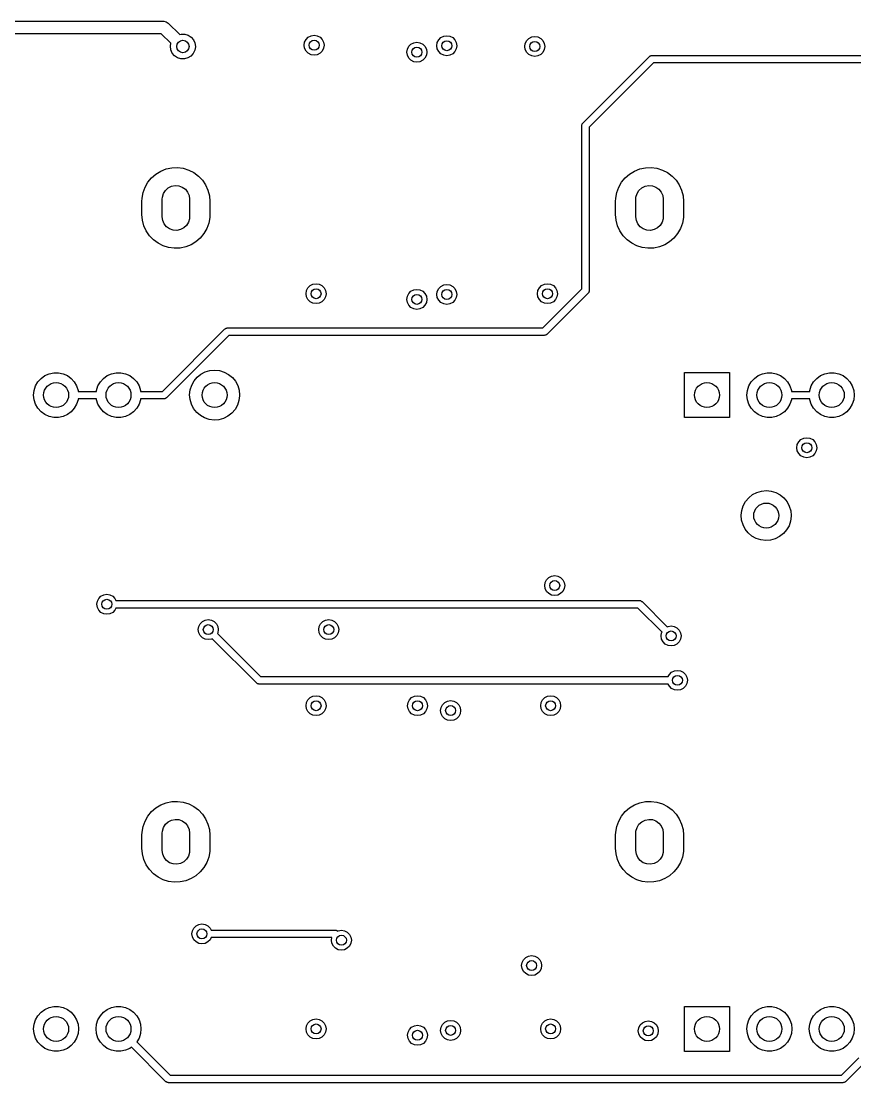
# Model space of a CAD drawing. Extents: x 74 to 207, y -143 to -33.
# Drawn here: x 139.57 to 172.97, y -116.46 to -73.92 of the extents above; entities that cross this region are included whole.
import ezdxf

# ---------------------------------------------------------------- set-up
doc = ezdxf.new("R2010")
doc.units = 0
doc.layers.add('BLACK', color=7, linetype='CONTINUOUS')

msp = doc.modelspace()

# ---------------------------------------------------------------- linework, layer by layer
at = {"layer": 'BLACK', "linetype": 'CONTINUOUS'}
for p, q in [((132.946, -73.918), (145.288, -73.918)), ((145.288, -73.918), (145.384, -73.937)), ((145.384, -73.937), (145.465, -73.9912)), ((145.465, -73.9912), (145.925, -74.4511)), ((145.184, -74.418), (132.842, -74.418)), ((145.569, -74.8025), (145.184, -74.418)), ((145.925, -74.4511), (145.982, -74.4346)), ((145.982, -74.4346), (146.124, -74.4355)), ((146.124, -74.4355), (146.26, -74.4761)), ((145.55, -74.9239), (145.569, -74.8025)), ((146.26, -74.4761), (146.379, -74.5532)), ((146.379, -74.5532), (146.471, -74.6606)), ((146.471, -74.6606), (146.53, -74.7897)), ((146.53, -74.7897), (146.55, -74.93)), ((150.908, -74.8792), (150.927, -74.7556)), ((150.927, -74.7556), (150.984, -74.6441)), ((150.984, -74.6441), (151.073, -74.5556)), ((151.073, -74.5556), (151.184, -74.4988)), ((151.184, -74.4988), (151.308, -74.4792)), ((151.308, -74.4792), (151.431, -74.4988)), ((151.431, -74.4988), (151.543, -74.5556)), ((151.543, -74.5556), (151.631, -74.6441)), ((151.631, -74.6441), (151.688, -74.7556)), ((151.688, -74.7556), (151.708, -74.8792)), ((155.099, -74.9235), (155.187, -74.835)), ((155.187, -74.835), (155.299, -74.7782)), ((155.299, -74.7782), (155.423, -74.7586)), ((155.423, -74.7586), (155.546, -74.7782)), ((155.546, -74.7782), (155.658, -74.835)), ((155.658, -74.835), (155.746, -74.9235)), ((156.222, -74.8989), (156.242, -74.7753)), ((156.242, -74.7753), (156.298, -74.6638)), ((156.298, -74.6638), (156.387, -74.5753)), ((156.387, -74.5753), (156.498, -74.5185)), ((156.498, -74.5185), (156.622, -74.4989)), ((156.622, -74.4989), (156.746, -74.5185)), ((156.746, -74.5185), (156.857, -74.5753)), ((156.857, -74.5753), (156.946, -74.6638)), ((156.946, -74.6638), (157.003, -74.7753)), ((157.003, -74.7753), (157.022, -74.8989)), ((159.747, -74.93), (159.767, -74.8064)), ((159.767, -74.8064), (159.823, -74.6949)), ((159.823, -74.6949), (159.912, -74.6064)), ((159.912, -74.6064), (160.023, -74.5496)), ((160.023, -74.5496), (160.147, -74.53)), ((160.147, -74.53), (160.271, -74.5496)), ((160.271, -74.5496), (160.382, -74.6064)), ((160.382, -74.6064), (160.471, -74.6949)), ((160.471, -74.6949), (160.527, -74.8064)), ((160.527, -74.8064), (160.547, -74.93)), ((145.568, -75.0645), (145.55, -74.9239)), ((145.626, -75.1942), (145.568, -75.0645)), ((145.717, -75.3027), (145.626, -75.1942)), ((146.465, -75.2096), (146.369, -75.3147)), ((146.526, -75.082), (146.465, -75.2096)), ((146.55, -74.9422), (146.526, -75.082)), ((146.55, -74.93), (146.55, -74.9422)), ((150.927, -75.0028), (150.908, -74.8792)), ((150.984, -75.1143), (150.927, -75.0028)), ((151.073, -75.2028), (150.984, -75.1143)), ((151.184, -75.2596), (151.073, -75.2028)), ((151.308, -75.2792), (151.184, -75.2596)), ((151.431, -75.2596), (151.308, -75.2792)), ((151.543, -75.2028), (151.431, -75.2596)), ((151.631, -75.1143), (151.543, -75.2028)), ((151.688, -75.0028), (151.631, -75.1143)), ((151.708, -74.8792), (151.688, -75.0028)), ((155.023, -75.1586), (155.042, -75.035)), ((155.042, -75.2822), (155.023, -75.1586)), ((155.042, -75.035), (155.099, -74.9235)), ((155.099, -75.3937), (155.042, -75.2822)), ((155.746, -74.9235), (155.803, -75.035)), ((155.803, -75.2822), (155.746, -75.3937)), ((155.803, -75.035), (155.823, -75.1586)), ((155.823, -75.1586), (155.803, -75.2822)), ((156.242, -75.0225), (156.222, -74.8989)), ((156.298, -75.134), (156.242, -75.0225)), ((156.387, -75.2225), (156.298, -75.134)), ((156.498, -75.2793), (156.387, -75.2225)), ((156.622, -75.2989), (156.498, -75.2793)), ((156.746, -75.2793), (156.622, -75.2989)), ((156.857, -75.2225), (156.746, -75.2793)), ((156.946, -75.134), (156.857, -75.2225)), ((157.003, -75.0225), (156.946, -75.134)), ((157.022, -74.8989), (157.003, -75.0225)), ((159.767, -75.0536), (159.747, -74.93)), ((159.823, -75.1651), (159.767, -75.0536)), ((159.912, -75.2536), (159.823, -75.1651)), ((160.023, -75.3104), (159.912, -75.2536)), ((160.382, -75.2536), (160.271, -75.3104)), ((160.471, -75.1651), (160.382, -75.2536)), ((160.527, -75.0536), (160.471, -75.1651)), ((160.547, -74.93), (160.527, -75.0536)), ((164.79, -75.303), (164.807, -75.2931)), ((164.807, -75.2931), (164.827, -75.2931)), ((164.827, -75.2931), (164.846, -75.288)), ((164.846, -75.288), (174.498, -75.288)), ((145.835, -75.3813), (145.717, -75.3027)), ((145.97, -75.4236), (145.835, -75.3813)), ((146.112, -75.4262), (145.97, -75.4236)), ((146.249, -75.3889), (146.112, -75.4262)), ((146.369, -75.3147), (146.249, -75.3889)), ((155.187, -75.4822), (155.099, -75.3937)), ((155.299, -75.539), (155.187, -75.4822)), ((155.423, -75.5586), (155.299, -75.539)), ((155.546, -75.539), (155.423, -75.5586)), ((155.658, -75.4822), (155.546, -75.539)), ((155.746, -75.3937), (155.658, -75.4822)), ((160.147, -75.33), (160.023, -75.3104)), ((160.271, -75.3104), (160.147, -75.33)), ((162.073, -77.9989), (164.74, -75.3319)), ((164.908, -75.588), (162.329, -78.1671)), ((164.74, -75.3319), (164.757, -75.3221)), ((164.757, -75.3221), (164.771, -75.3081)), ((164.771, -75.3081), (164.79, -75.303)), ((174.436, -75.588), (164.908, -75.588)), ((162.029, -78.105), (162.034, -78.0859)), ((162.029, -84.6469), (162.029, -78.105)), ((162.034, -78.0662), (162.044, -78.0491)), ((162.034, -78.0859), (162.034, -78.0662)), ((162.044, -78.0491), (162.049, -78.03)), ((162.049, -78.03), (162.063, -78.016)), ((162.063, -78.016), (162.073, -77.9989)), ((162.329, -78.1671), (162.329, -84.709)), ((144.969, -80.0411), (145.165, -79.9218)), ((145.165, -79.9218), (145.379, -79.8374)), ((145.379, -79.8374), (145.604, -79.7901)), ((145.604, -79.7901), (145.834, -79.7815)), ((145.834, -79.7815), (146.062, -79.8117)), ((146.062, -79.8117), (146.282, -79.8799)), ((146.282, -79.8799), (146.487, -79.9841)), ((163.944, -80.0411), (164.14, -79.9218)), ((164.14, -79.9218), (164.354, -79.8374)), ((164.354, -79.8374), (164.579, -79.7901)), ((164.579, -79.7901), (164.809, -79.7815)), ((164.809, -79.7815), (165.037, -79.8117)), ((165.037, -79.8117), (165.257, -79.8799)), ((165.257, -79.8799), (165.462, -79.9841)), ((144.535, -80.5695), (144.649, -80.3697)), ((144.649, -80.3697), (144.795, -80.1919)), ((144.795, -80.1919), (144.969, -80.0411)), ((146.487, -79.9841), (146.671, -80.1214)), ((146.671, -80.1214), (146.83, -80.2878)), ((146.83, -80.2878), (146.958, -80.4786)), ((163.51, -80.5695), (163.624, -80.3697)), ((163.624, -80.3697), (163.77, -80.1919)), ((163.77, -80.1919), (163.944, -80.0411)), ((165.462, -79.9841), (165.646, -80.1214)), ((165.646, -80.1214), (165.805, -80.2878)), ((165.805, -80.2878), (165.933, -80.4786)), ((144.416, -81.012), (144.457, -80.7857)), ((144.457, -80.7857), (144.535, -80.5695)), ((145.268, -80.8263), (145.346, -80.6994)), ((145.346, -80.6994), (145.456, -80.5984)), ((145.456, -80.5984), (145.589, -80.5306)), ((145.589, -80.5306), (145.735, -80.5011)), ((145.735, -80.5011), (145.884, -80.512)), ((145.884, -80.512), (146.025, -80.5626)), ((146.025, -80.5626), (146.147, -80.6491)), ((146.147, -80.6491), (146.24, -80.7651)), ((146.24, -80.7651), (146.3, -80.9021)), ((146.958, -80.4786), (147.053, -80.6883)), ((147.053, -80.6883), (147.111, -80.9109)), ((163.391, -81.012), (163.432, -80.7857)), ((163.432, -80.7857), (163.51, -80.5695)), ((164.243, -80.8263), (164.321, -80.6994)), ((164.321, -80.6994), (164.431, -80.5984)), ((164.431, -80.5984), (164.564, -80.5306)), ((164.564, -80.5306), (164.71, -80.5011)), ((164.71, -80.5011), (164.859, -80.512)), ((164.859, -80.512), (165, -80.5626)), ((165, -80.5626), (165.122, -80.6491)), ((165.122, -80.6491), (165.215, -80.7651)), ((165.215, -80.7651), (165.275, -80.9021)), ((165.933, -80.4786), (166.028, -80.6883)), ((166.028, -80.6883), (166.086, -80.9109)), ((144.41, -81.14), (144.416, -81.012)), ((144.41, -81.66), (144.41, -81.14)), ((145.22, -81.05), (145.226, -80.9697)), ((145.22, -81.75), (145.22, -81.05)), ((145.226, -80.9697), (145.268, -80.8263)), ((146.3, -80.9021), (146.32, -81.05)), ((146.32, -81.05), (146.32, -81.75)), ((147.111, -80.9109), (147.13, -81.14)), ((147.13, -81.14), (147.13, -81.66)), ((163.385, -81.14), (163.391, -81.012)), ((163.385, -81.66), (163.385, -81.14)), ((164.195, -81.05), (164.201, -80.9697)), ((164.195, -81.75), (164.195, -81.05)), ((164.201, -80.9697), (164.243, -80.8263)), ((165.275, -80.9021), (165.295, -81.05)), ((165.295, -81.05), (165.295, -81.75)), ((166.086, -80.9109), (166.105, -81.14)), ((166.105, -81.14), (166.105, -81.66)), ((144.429, -81.8891), (144.41, -81.66)), ((147.13, -81.66), (147.124, -81.788)), ((163.404, -81.8891), (163.385, -81.66)), ((166.105, -81.66), (166.099, -81.788)), ((144.487, -82.1117), (144.429, -81.8891)), ((145.24, -81.8979), (145.22, -81.75)), ((145.3, -82.0349), (145.24, -81.8979)), ((145.393, -82.1509), (145.3, -82.0349)), ((146.272, -81.9737), (146.194, -82.1006)), ((146.314, -81.8303), (146.272, -81.9737)), ((146.32, -81.75), (146.314, -81.8303)), ((147.083, -82.0143), (147.005, -82.2305)), ((147.124, -81.788), (147.083, -82.0143)), ((163.462, -82.1117), (163.404, -81.8891)), ((164.215, -81.8979), (164.195, -81.75)), ((164.275, -82.0349), (164.215, -81.8979)), ((164.368, -82.1509), (164.275, -82.0349)), ((165.247, -81.9737), (165.169, -82.1006)), ((165.289, -81.8303), (165.247, -81.9737)), ((165.295, -81.75), (165.289, -81.8303)), ((166.058, -82.0143), (165.98, -82.2305)), ((166.099, -81.788), (166.058, -82.0143)), ((144.582, -82.3214), (144.487, -82.1117)), ((144.71, -82.5122), (144.582, -82.3214)), ((144.869, -82.6786), (144.71, -82.5122)), ((145.515, -82.2374), (145.393, -82.1509)), ((145.656, -82.288), (145.515, -82.2374)), ((145.805, -82.2989), (145.656, -82.288)), ((145.951, -82.2694), (145.805, -82.2989)), ((146.084, -82.2016), (145.951, -82.2694)), ((146.194, -82.1006), (146.084, -82.2016)), ((146.891, -82.4303), (146.745, -82.6081)), ((147.005, -82.2305), (146.891, -82.4303)), ((163.557, -82.3214), (163.462, -82.1117)), ((163.685, -82.5122), (163.557, -82.3214)), ((163.844, -82.6786), (163.685, -82.5122)), ((164.49, -82.2374), (164.368, -82.1509)), ((164.631, -82.288), (164.49, -82.2374)), ((164.78, -82.2989), (164.631, -82.288)), ((164.926, -82.2694), (164.78, -82.2989)), ((165.059, -82.2016), (164.926, -82.2694)), ((165.169, -82.1006), (165.059, -82.2016)), ((165.866, -82.4303), (165.72, -82.6081)), ((165.98, -82.2305), (165.866, -82.4303)), ((145.053, -82.8159), (144.869, -82.6786)), ((145.258, -82.9201), (145.053, -82.8159)), ((145.478, -82.9883), (145.258, -82.9201)), ((146.375, -82.8782), (146.161, -82.9626)), ((146.571, -82.7589), (146.375, -82.8782)), ((146.745, -82.6081), (146.571, -82.7589)), ((164.028, -82.8159), (163.844, -82.6786)), ((164.233, -82.9201), (164.028, -82.8159)), ((164.453, -82.9883), (164.233, -82.9201)), ((165.35, -82.8782), (165.136, -82.9626)), ((165.546, -82.7589), (165.35, -82.8782)), ((165.72, -82.6081), (165.546, -82.7589)), ((145.706, -83.0185), (145.478, -82.9883)), ((145.936, -83.0099), (145.706, -83.0185)), ((146.161, -82.9626), (145.936, -83.0099)), ((164.681, -83.0185), (164.453, -82.9883)), ((164.911, -83.0099), (164.681, -83.0185)), ((165.136, -82.9626), (164.911, -83.0099)), ((151.004, -84.7124), (151.06, -84.6009)), ((151.06, -84.6009), (151.149, -84.5124)), ((151.149, -84.5124), (151.26, -84.4556)), ((151.26, -84.4556), (151.384, -84.436)), ((151.384, -84.436), (151.508, -84.4556)), ((151.508, -84.4556), (151.619, -84.5124)), ((151.619, -84.5124), (151.708, -84.6009)), ((151.708, -84.6009), (151.764, -84.7124)), ((156.242, -84.7435), (156.298, -84.632)), ((156.298, -84.632), (156.387, -84.5435)), ((156.387, -84.5435), (156.498, -84.4867)), ((156.498, -84.4867), (156.622, -84.4671)), ((156.622, -84.4671), (156.746, -84.4867)), ((156.746, -84.4867), (156.857, -84.5435)), ((156.857, -84.5435), (156.946, -84.632)), ((156.946, -84.632), (157.003, -84.7435)), ((160.275, -84.7124), (160.331, -84.6009)), ((160.331, -84.6009), (160.42, -84.5124)), ((160.42, -84.5124), (160.531, -84.4556)), ((160.466, -86.21), (162.029, -84.6469)), ((160.531, -84.4556), (160.655, -84.436)), ((160.655, -84.436), (160.779, -84.4556)), ((160.779, -84.4556), (160.89, -84.5124)), ((160.89, -84.5124), (160.979, -84.6009)), ((160.979, -84.6009), (161.035, -84.7124)), ((150.984, -84.836), (151.004, -84.7124)), ((151.004, -84.9596), (150.984, -84.836)), ((151.06, -85.0711), (151.004, -84.9596)), ((151.149, -85.1596), (151.06, -85.0711)), ((151.708, -85.0711), (151.619, -85.1596)), ((151.764, -84.9596), (151.708, -85.0711)), ((151.764, -84.7124), (151.784, -84.836)), ((151.784, -84.836), (151.764, -84.9596)), ((155.023, -85.0646), (155.042, -84.941)), ((155.042, -85.1882), (155.023, -85.0646)), ((155.042, -84.941), (155.099, -84.8295)), ((155.099, -84.8295), (155.187, -84.741)), ((155.187, -84.741), (155.299, -84.6842)), ((155.299, -84.6842), (155.423, -84.6646)), ((155.423, -84.6646), (155.546, -84.6842)), ((155.546, -84.6842), (155.658, -84.741)), ((155.658, -84.741), (155.746, -84.8295)), ((155.746, -84.8295), (155.803, -84.941)), ((155.803, -84.941), (155.823, -85.0646)), ((155.823, -85.0646), (155.803, -85.1882)), ((156.222, -84.8671), (156.242, -84.7435)), ((156.242, -84.9907), (156.222, -84.8671)), ((156.298, -85.1022), (156.242, -84.9907)), ((157.003, -84.9907), (156.946, -85.1022)), ((157.003, -84.7435), (157.022, -84.8671)), ((157.022, -84.8671), (157.003, -84.9907)), ((160.255, -84.836), (160.275, -84.7124)), ((160.275, -84.9596), (160.255, -84.836)), ((160.331, -85.0711), (160.275, -84.9596)), ((160.42, -85.1596), (160.331, -85.0711)), ((162.285, -84.8151), (160.634, -86.4661)), ((160.979, -85.0711), (160.89, -85.1596)), ((161.035, -84.9596), (160.979, -85.0711)), ((161.035, -84.7124), (161.055, -84.836)), ((161.055, -84.836), (161.035, -84.9596)), ((162.295, -84.798), (162.285, -84.8151)), ((162.309, -84.784), (162.295, -84.798)), ((162.314, -84.7649), (162.309, -84.784)), ((162.324, -84.7478), (162.314, -84.7649)), ((162.329, -84.709), (162.324, -84.7281)), ((162.324, -84.7281), (162.324, -84.7478)), ((151.26, -85.2164), (151.149, -85.1596)), ((151.384, -85.236), (151.26, -85.2164)), ((151.508, -85.2164), (151.384, -85.236)), ((151.619, -85.1596), (151.508, -85.2164)), ((155.099, -85.2997), (155.042, -85.1882)), ((155.187, -85.3882), (155.099, -85.2997)), ((155.299, -85.445), (155.187, -85.3882)), ((155.423, -85.4646), (155.299, -85.445)), ((155.546, -85.445), (155.423, -85.4646)), ((155.658, -85.3882), (155.546, -85.445)), ((155.746, -85.2997), (155.658, -85.3882)), ((155.803, -85.1882), (155.746, -85.2997)), ((156.387, -85.1907), (156.298, -85.1022)), ((156.498, -85.2475), (156.387, -85.1907)), ((156.622, -85.2671), (156.498, -85.2475)), ((156.746, -85.2475), (156.622, -85.2671)), ((156.857, -85.1907), (156.746, -85.2475)), ((156.946, -85.1022), (156.857, -85.1907)), ((160.531, -85.2164), (160.42, -85.1596)), ((160.655, -85.236), (160.531, -85.2164)), ((160.779, -85.2164), (160.655, -85.236)), ((160.89, -85.1596), (160.779, -85.2164)), ((145.226, -88.75), (147.722, -86.2539)), ((147.722, -86.2539), (147.739, -86.2441)), ((147.739, -86.2441), (147.753, -86.2301)), ((147.753, -86.2301), (147.772, -86.225)), ((147.772, -86.225), (147.789, -86.2151)), ((147.789, -86.2151), (147.809, -86.2151)), ((147.809, -86.2151), (147.828, -86.21)), ((147.828, -86.21), (160.466, -86.21)), ((147.89, -86.51), (145.394, -89.0061)), ((160.528, -86.51), (147.89, -86.51)), ((160.547, -86.5049), (160.528, -86.51)), ((160.567, -86.5049), (160.547, -86.5049)), ((160.584, -86.495), (160.567, -86.5049)), ((160.603, -86.4899), (160.584, -86.495)), ((160.617, -86.4759), (160.603, -86.4899)), ((160.634, -86.4661), (160.617, -86.4759)), ((140.52, -88.1206), (140.692, -88.044)), ((140.692, -88.044), (140.876, -88.0049)), ((140.876, -88.0049), (141.064, -88.0049)), ((141.064, -88.0049), (141.248, -88.044)), ((141.248, -88.044), (141.42, -88.1206)), ((143.02, -88.1206), (143.192, -88.044)), ((143.192, -88.044), (143.376, -88.0049)), ((143.376, -88.0049), (143.564, -88.0049)), ((143.564, -88.0049), (143.748, -88.044)), ((143.748, -88.044), (143.92, -88.1206)), ((146.772, -88.0632), (146.945, -87.9728)), ((146.945, -87.9728), (147.133, -87.9177)), ((147.133, -87.9177), (147.327, -87.9)), ((147.327, -87.9), (147.521, -87.9204)), ((147.521, -87.9204), (147.708, -87.9781)), ((147.708, -87.9781), (147.879, -88.071)), ((166.145, -89.8), (166.145, -88)), ((166.145, -88), (167.945, -88)), ((167.945, -88), (167.945, -89.8)), ((169.095, -88.1206), (169.267, -88.044)), ((169.267, -88.044), (169.451, -88.0049)), ((169.451, -88.0049), (169.639, -88.0049)), ((169.639, -88.0049), (169.823, -88.044)), ((169.823, -88.044), (169.995, -88.1206)), ((171.595, -88.1206), (171.767, -88.044)), ((171.767, -88.044), (171.951, -88.0049)), ((171.951, -88.0049), (172.139, -88.0049)), ((172.139, -88.0049), (172.323, -88.044)), ((172.323, -88.044), (172.495, -88.1206)), ((140.148, -88.5339), (140.242, -88.371)), ((140.242, -88.371), (140.368, -88.2312)), ((140.368, -88.2312), (140.52, -88.1206)), ((141.42, -88.1206), (141.572, -88.2312)), ((141.572, -88.2312), (141.698, -88.371)), ((141.698, -88.371), (141.792, -88.5339)), ((142.648, -88.5339), (142.742, -88.371)), ((142.742, -88.371), (142.868, -88.2312)), ((142.868, -88.2312), (143.02, -88.1206)), ((143.92, -88.1206), (144.072, -88.2312)), ((144.072, -88.2312), (144.198, -88.371)), ((144.198, -88.371), (144.292, -88.5339)), ((146.401, -88.5061), (146.495, -88.335)), ((146.495, -88.335), (146.62, -88.1855)), ((146.62, -88.1855), (146.772, -88.0632)), ((147.879, -88.071), (148.03, -88.1954)), ((148.03, -88.1954), (148.153, -88.3466)), ((148.153, -88.3466), (148.245, -88.5189)), ((168.723, -88.5339), (168.817, -88.371)), ((168.817, -88.371), (168.943, -88.2312)), ((168.943, -88.2312), (169.095, -88.1206)), ((169.995, -88.1206), (170.147, -88.2312)), ((170.147, -88.2312), (170.273, -88.371)), ((170.273, -88.371), (170.367, -88.5339)), ((171.223, -88.5339), (171.317, -88.371)), ((171.317, -88.371), (171.443, -88.2312)), ((171.443, -88.2312), (171.595, -88.1206)), ((172.495, -88.1206), (172.647, -88.2312)), ((172.647, -88.2312), (172.773, -88.371)), ((172.773, -88.371), (172.867, -88.5339)), ((140.07, -88.9), (140.09, -88.7129)), ((140.09, -89.0871), (140.07, -88.9)), ((140.09, -88.7129), (140.148, -88.5339)), ((141.792, -88.5339), (141.85, -88.7129)), ((141.85, -88.7129), (141.854, -88.75)), ((141.854, -88.75), (142.586, -88.75)), ((142.586, -88.75), (142.59, -88.7129)), ((142.59, -88.7129), (142.648, -88.5339)), ((144.292, -88.5339), (144.35, -88.7129)), ((144.35, -88.7129), (144.354, -88.75)), ((144.354, -88.75), (145.226, -88.75)), ((146.32, -88.886), (146.342, -88.6921)), ((146.336, -89.0805), (146.32, -88.886)), ((146.342, -88.6921), (146.401, -88.5061)), ((148.245, -88.5189), (148.301, -88.7058)), ((148.301, -88.7058), (148.32, -88.9)), ((148.32, -88.9), (148.32, -88.9279)), ((168.645, -88.9), (168.665, -88.7129)), ((168.665, -89.0871), (168.645, -88.9)), ((168.665, -88.7129), (168.723, -88.5339)), ((170.367, -88.5339), (170.425, -88.7129)), ((170.425, -88.7129), (170.429, -88.75)), ((170.429, -88.75), (171.161, -88.75)), ((171.161, -88.75), (171.165, -88.7129)), ((171.165, -88.7129), (171.223, -88.5339)), ((172.867, -88.5339), (172.925, -88.7129)), ((172.925, -88.7129), (172.945, -88.9)), ((172.945, -88.9), (172.925, -89.0871)), ((140.148, -89.2661), (140.09, -89.0871)), ((140.242, -89.429), (140.148, -89.2661)), ((141.792, -89.2661), (141.698, -89.429)), ((141.85, -89.0871), (141.792, -89.2661)), ((141.854, -89.05), (141.85, -89.0871)), ((142.586, -89.05), (141.854, -89.05)), ((142.59, -89.0871), (142.586, -89.05)), ((142.648, -89.2661), (142.59, -89.0871)), ((142.742, -89.429), (142.648, -89.2661)), ((144.292, -89.2661), (144.198, -89.429)), ((144.35, -89.0871), (144.292, -89.2661)), ((144.354, -89.05), (144.35, -89.0871)), ((145.288, -89.05), (144.354, -89.05)), ((145.307, -89.0449), (145.288, -89.05)), ((145.327, -89.0449), (145.307, -89.0449)), ((145.344, -89.035), (145.327, -89.0449)), ((145.363, -89.0299), (145.344, -89.035)), ((145.377, -89.0159), (145.363, -89.0299)), ((145.394, -89.0061), (145.377, -89.0159)), ((146.39, -89.2681), (146.336, -89.0805)), ((146.479, -89.4417), (146.39, -89.2681)), ((148.234, -89.3067), (148.137, -89.4764)), ((148.295, -89.1215), (148.234, -89.3067)), ((148.32, -88.9279), (148.295, -89.1215)), ((168.723, -89.2661), (168.665, -89.0871)), ((168.817, -89.429), (168.723, -89.2661)), ((170.367, -89.2661), (170.273, -89.429)), ((170.425, -89.0871), (170.367, -89.2661)), ((170.429, -89.05), (170.425, -89.0871)), ((171.161, -89.05), (170.429, -89.05)), ((171.165, -89.0871), (171.161, -89.05)), ((171.223, -89.2661), (171.165, -89.0871)), ((171.317, -89.429), (171.223, -89.2661)), ((172.867, -89.2661), (172.773, -89.429)), ((172.925, -89.0871), (172.867, -89.2661)), ((140.368, -89.5688), (140.242, -89.429)), ((140.52, -89.6794), (140.368, -89.5688)), ((140.692, -89.756), (140.52, -89.6794)), ((140.876, -89.7951), (140.692, -89.756)), ((141.248, -89.756), (141.064, -89.7951)), ((141.42, -89.6794), (141.248, -89.756)), ((141.572, -89.5688), (141.42, -89.6794)), ((141.698, -89.429), (141.572, -89.5688)), ((142.868, -89.5688), (142.742, -89.429)), ((143.02, -89.6794), (142.868, -89.5688)), ((143.192, -89.756), (143.02, -89.6794)), ((143.376, -89.7951), (143.192, -89.756)), ((143.748, -89.756), (143.564, -89.7951)), ((143.92, -89.6794), (143.748, -89.756)), ((144.072, -89.5688), (143.92, -89.6794)), ((144.198, -89.429), (144.072, -89.5688)), ((146.601, -89.5947), (146.479, -89.4417)), ((146.749, -89.7211), (146.601, -89.5947)), ((146.92, -89.8164), (146.749, -89.7211)), ((147.856, -89.7443), (147.682, -89.8323)), ((148.01, -89.6242), (147.856, -89.7443)), ((148.137, -89.4764), (148.01, -89.6242)), ((168.943, -89.5688), (168.817, -89.429)), ((169.095, -89.6794), (168.943, -89.5688)), ((169.267, -89.756), (169.095, -89.6794)), ((169.451, -89.7951), (169.267, -89.756)), ((169.823, -89.756), (169.639, -89.7951)), ((169.995, -89.6794), (169.823, -89.756)), ((170.147, -89.5688), (169.995, -89.6794)), ((170.273, -89.429), (170.147, -89.5688)), ((171.443, -89.5688), (171.317, -89.429)), ((171.595, -89.6794), (171.443, -89.5688)), ((171.767, -89.756), (171.595, -89.6794)), ((171.951, -89.7951), (171.767, -89.756)), ((172.323, -89.756), (172.139, -89.7951)), ((172.495, -89.6794), (172.323, -89.756)), ((172.647, -89.5688), (172.495, -89.6794)), ((172.773, -89.429), (172.647, -89.5688)), ((141.064, -89.7951), (140.876, -89.7951)), ((143.564, -89.7951), (143.376, -89.7951)), ((147.105, -89.8767), (146.92, -89.8164)), ((147.299, -89.8998), (147.105, -89.8767)), ((147.494, -89.8848), (147.299, -89.8998)), ((147.682, -89.8323), (147.494, -89.8848)), ((167.945, -89.8), (166.145, -89.8)), ((169.639, -89.7951), (169.451, -89.7951)), ((172.139, -89.7951), (171.951, -89.7951)), ((170.644, -91.0082), (170.663, -90.8846)), ((170.663, -91.1318), (170.644, -91.0082)), ((170.663, -90.8846), (170.72, -90.7731)), ((170.72, -90.7731), (170.808, -90.6846)), ((170.808, -90.6846), (170.92, -90.6278)), ((170.92, -90.6278), (171.044, -90.6082)), ((171.044, -90.6082), (171.167, -90.6278)), ((171.167, -90.6278), (171.279, -90.6846)), ((171.279, -90.6846), (171.367, -90.7731)), ((171.367, -90.7731), (171.424, -90.8846)), ((171.424, -90.8846), (171.444, -91.0082)), ((171.444, -91.0082), (171.424, -91.1318)), ((170.72, -91.2433), (170.663, -91.1318)), ((170.808, -91.3318), (170.72, -91.2433)), ((170.92, -91.3886), (170.808, -91.3318)), ((171.044, -91.4082), (170.92, -91.3886)), ((171.167, -91.3886), (171.044, -91.4082)), ((171.279, -91.3318), (171.167, -91.3886)), ((171.367, -91.2433), (171.279, -91.3318)), ((171.424, -91.1318), (171.367, -91.2433)), ((169.231, -92.7437), (169.425, -92.726)), ((169.425, -92.726), (169.619, -92.7464)), ((168.593, -93.161), (168.718, -93.0115)), ((168.718, -93.0115), (168.87, -92.8892)), ((168.87, -92.8892), (169.043, -92.7988)), ((169.043, -92.7988), (169.231, -92.7437)), ((169.619, -92.7464), (169.806, -92.8041)), ((169.806, -92.8041), (169.977, -92.897)), ((169.977, -92.897), (170.128, -93.0214)), ((170.128, -93.0214), (170.251, -93.1726)), ((168.418, -93.712), (168.44, -93.5181)), ((168.44, -93.5181), (168.499, -93.3321)), ((168.499, -93.3321), (168.593, -93.161)), ((170.251, -93.1726), (170.343, -93.3449)), ((170.343, -93.3449), (170.399, -93.5318)), ((170.399, -93.5318), (170.418, -93.726)), ((168.434, -93.9065), (168.418, -93.712)), ((168.488, -94.0941), (168.434, -93.9065)), ((170.393, -93.9475), (170.332, -94.1327)), ((170.418, -93.7539), (170.393, -93.9475)), ((170.418, -93.726), (170.418, -93.7539)), ((168.577, -94.2677), (168.488, -94.0941)), ((168.699, -94.4207), (168.577, -94.2677)), ((168.847, -94.5471), (168.699, -94.4207)), ((170.235, -94.3024), (170.108, -94.4502)), ((170.332, -94.1327), (170.235, -94.3024)), ((169.018, -94.6424), (168.847, -94.5471)), ((169.203, -94.7027), (169.018, -94.6424)), ((169.397, -94.7258), (169.203, -94.7027)), ((169.592, -94.7108), (169.397, -94.7258)), ((169.78, -94.6583), (169.592, -94.7108)), ((169.954, -94.5703), (169.78, -94.6583)), ((170.108, -94.4502), (169.954, -94.5703)), ((160.821, -96.1521), (160.944, -96.1325)), ((160.944, -96.1325), (161.068, -96.1521)), ((160.544, -96.5325), (160.564, -96.4089)), ((160.564, -96.6561), (160.544, -96.5325)), ((160.564, -96.4089), (160.621, -96.2974)), ((160.621, -96.2974), (160.709, -96.2089)), ((160.709, -96.2089), (160.821, -96.1521)), ((161.068, -96.1521), (161.179, -96.2089)), ((161.179, -96.2089), (161.268, -96.2974)), ((161.268, -96.2974), (161.325, -96.4089)), ((161.325, -96.4089), (161.344, -96.5325)), ((161.344, -96.5325), (161.325, -96.6561)), ((142.678, -97.0469), (142.767, -96.9584)), ((142.767, -96.9584), (142.878, -96.9016)), ((142.878, -96.9016), (143.002, -96.882)), ((143.002, -96.882), (143.126, -96.9016)), ((143.126, -96.9016), (143.237, -96.9584)), ((143.237, -96.9584), (143.326, -97.0469)), ((160.621, -96.7676), (160.564, -96.6561)), ((160.709, -96.8561), (160.621, -96.7676)), ((160.821, -96.9129), (160.709, -96.8561)), ((160.944, -96.9325), (160.821, -96.9129)), ((161.068, -96.9129), (160.944, -96.9325)), ((161.179, -96.8561), (161.068, -96.9129)), ((161.268, -96.7676), (161.179, -96.8561)), ((161.325, -96.6561), (161.268, -96.7676)), ((142.602, -97.282), (142.622, -97.1584)), ((142.622, -97.4056), (142.602, -97.282)), ((142.622, -97.1584), (142.678, -97.0469)), ((142.678, -97.5171), (142.622, -97.4056)), ((143.326, -97.0469), (143.369, -97.132)), ((143.369, -97.132), (164.338, -97.132)), ((164.338, -97.132), (164.357, -97.1371)), ((164.357, -97.1371), (164.377, -97.1371)), ((164.377, -97.1371), (164.394, -97.147)), ((164.394, -97.147), (164.413, -97.1521)), ((164.413, -97.1521), (164.427, -97.1661)), ((164.427, -97.1661), (164.444, -97.1759)), ((164.444, -97.1759), (165.455, -98.1867)), ((142.767, -97.6056), (142.678, -97.5171)), ((142.878, -97.6624), (142.767, -97.6056)), ((143.002, -97.682), (142.878, -97.6624)), ((143.126, -97.6624), (143.002, -97.682)), ((143.237, -97.6056), (143.126, -97.6624)), ((143.326, -97.5171), (143.237, -97.6056)), ((143.369, -97.432), (143.326, -97.5171)), ((164.276, -97.432), (143.369, -97.432)), ((165.243, -98.3988), (164.276, -97.432)), ((146.666, -98.298), (146.686, -98.1744)), ((146.686, -98.1744), (146.742, -98.0629)), ((146.742, -98.0629), (146.831, -97.9744)), ((146.831, -97.9744), (146.942, -97.9176)), ((146.942, -97.9176), (147.066, -97.898)), ((147.066, -97.898), (147.19, -97.9176)), ((147.19, -97.9176), (147.301, -97.9744)), ((147.301, -97.9744), (147.39, -98.0629)), ((147.39, -98.0629), (147.446, -98.1744)), ((147.446, -98.1744), (147.466, -98.298)), ((151.492, -98.298), (151.512, -98.1744)), ((151.512, -98.1744), (151.568, -98.0629)), ((151.568, -98.0629), (151.657, -97.9744)), ((151.657, -97.9744), (151.768, -97.9176)), ((151.768, -97.9176), (151.892, -97.898)), ((151.892, -97.898), (152.016, -97.9176)), ((152.016, -97.9176), (152.127, -97.9744)), ((152.127, -97.9744), (152.216, -98.0629)), ((152.216, -98.0629), (152.272, -98.1744)), ((152.272, -98.1744), (152.292, -98.298)), ((165.455, -98.1867), (165.484, -98.1716)), ((165.484, -98.1716), (165.608, -98.152)), ((165.608, -98.152), (165.732, -98.1716)), ((165.732, -98.1716), (165.843, -98.2284)), ((165.843, -98.2284), (165.932, -98.3169)), ((146.686, -98.4216), (146.666, -98.298)), ((146.742, -98.5331), (146.686, -98.4216)), ((146.831, -98.6216), (146.742, -98.5331)), ((146.942, -98.6784), (146.831, -98.6216)), ((147.066, -98.698), (146.942, -98.6784)), ((147.19, -98.6784), (147.066, -98.698)), ((147.219, -98.6633), (147.19, -98.6784)), ((148.992, -100.436), (147.219, -98.6633)), ((147.446, -98.4216), (147.431, -98.4512)), ((147.431, -98.4512), (149.16, -100.18)), ((147.466, -98.298), (147.446, -98.4216)), ((151.512, -98.4216), (151.492, -98.298)), ((151.568, -98.5331), (151.512, -98.4216)), ((151.657, -98.6216), (151.568, -98.5331)), ((151.768, -98.6784), (151.657, -98.6216)), ((151.892, -98.698), (151.768, -98.6784)), ((152.016, -98.6784), (151.892, -98.698)), ((152.127, -98.6216), (152.016, -98.6784)), ((152.216, -98.5331), (152.127, -98.6216)), ((152.272, -98.4216), (152.216, -98.5331)), ((152.292, -98.298), (152.272, -98.4216)), ((165.208, -98.552), (165.228, -98.4284)), ((165.228, -98.6756), (165.208, -98.552)), ((165.228, -98.4284), (165.243, -98.3988)), ((165.284, -98.7871), (165.228, -98.6756)), ((165.932, -98.3169), (165.988, -98.4284)), ((165.988, -98.6756), (165.932, -98.7871)), ((165.988, -98.4284), (166.008, -98.552)), ((166.008, -98.552), (165.988, -98.6756)), ((165.373, -98.8756), (165.284, -98.7871)), ((165.484, -98.9324), (165.373, -98.8756)), ((165.608, -98.952), (165.484, -98.9324)), ((165.732, -98.9324), (165.608, -98.952)), ((165.843, -98.8756), (165.732, -98.9324)), ((165.932, -98.7871), (165.843, -98.8756)), ((165.627, -100.006), (165.738, -99.9496)), ((165.738, -99.9496), (165.862, -99.93)), ((165.862, -99.93), (165.986, -99.9496)), ((165.986, -99.9496), (166.097, -100.006)), ((149.16, -100.18), (165.495, -100.18)), ((165.495, -100.18), (165.538, -100.095)), ((165.538, -100.095), (165.627, -100.006)), ((166.097, -100.006), (166.186, -100.095)), ((166.186, -100.095), (166.242, -100.206)), ((166.242, -100.206), (166.262, -100.33)), ((166.262, -100.33), (166.242, -100.454)), ((149.009, -100.446), (148.992, -100.436)), ((149.023, -100.46), (149.009, -100.446)), ((149.042, -100.465), (149.023, -100.46)), ((149.059, -100.475), (149.042, -100.465)), ((149.079, -100.475), (149.059, -100.475)), ((149.098, -100.48), (149.079, -100.475)), ((165.495, -100.48), (149.098, -100.48)), ((165.538, -100.565), (165.495, -100.48)), ((165.627, -100.654), (165.538, -100.565)), ((165.738, -100.71), (165.627, -100.654)), ((165.862, -100.73), (165.738, -100.71)), ((165.986, -100.71), (165.862, -100.73)), ((166.097, -100.654), (165.986, -100.71)), ((166.186, -100.565), (166.097, -100.654)), ((166.242, -100.454), (166.186, -100.565)), ((150.984, -101.346), (151.004, -101.222)), ((151.004, -101.222), (151.06, -101.111)), ((151.06, -101.111), (151.149, -101.022)), ((151.149, -101.022), (151.26, -100.966)), ((151.26, -100.966), (151.384, -100.946)), ((151.384, -100.946), (151.508, -100.966)), ((151.508, -100.966), (151.619, -101.022)), ((151.619, -101.022), (151.708, -101.111)), ((151.708, -101.111), (151.764, -101.222)), ((151.764, -101.222), (151.784, -101.346)), ((155.048, -101.346), (155.068, -101.222)), ((155.068, -101.222), (155.124, -101.111)), ((155.124, -101.111), (155.213, -101.022)), ((155.213, -101.022), (155.324, -100.966)), ((155.324, -100.966), (155.448, -100.946)), ((155.448, -100.946), (155.572, -100.966)), ((155.572, -100.966), (155.683, -101.022)), ((155.683, -101.022), (155.772, -101.111)), ((155.772, -101.111), (155.828, -101.222)), ((155.828, -101.222), (155.848, -101.346)), ((156.451, -101.308), (156.539, -101.22)), ((156.539, -101.22), (156.651, -101.163)), ((156.651, -101.163), (156.775, -101.143)), ((156.775, -101.143), (156.898, -101.163)), ((156.898, -101.163), (157.01, -101.22)), ((157.01, -101.22), (157.098, -101.308)), ((160.382, -101.346), (160.402, -101.222)), ((160.402, -101.222), (160.458, -101.111)), ((160.458, -101.111), (160.547, -101.022)), ((160.547, -101.022), (160.658, -100.966)), ((160.658, -100.966), (160.782, -100.946)), ((160.782, -100.946), (160.906, -100.966)), ((160.906, -100.966), (161.017, -101.022)), ((161.017, -101.022), (161.106, -101.111)), ((161.106, -101.111), (161.162, -101.222)), ((161.162, -101.222), (161.182, -101.346)), ((151.004, -101.47), (150.984, -101.346)), ((151.06, -101.581), (151.004, -101.47)), ((151.149, -101.67), (151.06, -101.581)), ((151.708, -101.581), (151.619, -101.67)), ((151.764, -101.47), (151.708, -101.581)), ((151.784, -101.346), (151.764, -101.47)), ((155.068, -101.47), (155.048, -101.346)), ((155.124, -101.581), (155.068, -101.47)), ((155.213, -101.67), (155.124, -101.581)), ((155.772, -101.581), (155.683, -101.67)), ((155.828, -101.47), (155.772, -101.581)), ((155.848, -101.346), (155.828, -101.47)), ((156.375, -101.543), (156.394, -101.42)), ((156.394, -101.667), (156.375, -101.543)), ((156.394, -101.42), (156.451, -101.308)), ((156.451, -101.779), (156.394, -101.667)), ((157.098, -101.308), (157.155, -101.42)), ((157.155, -101.667), (157.098, -101.779)), ((157.155, -101.42), (157.175, -101.543)), ((157.175, -101.543), (157.155, -101.667)), ((160.402, -101.47), (160.382, -101.346)), ((160.458, -101.581), (160.402, -101.47)), ((160.547, -101.67), (160.458, -101.581)), ((161.106, -101.581), (161.017, -101.67)), ((161.162, -101.47), (161.106, -101.581)), ((161.182, -101.346), (161.162, -101.47)), ((151.26, -101.726), (151.149, -101.67)), ((151.384, -101.746), (151.26, -101.726)), ((151.508, -101.726), (151.384, -101.746)), ((151.619, -101.67), (151.508, -101.726)), ((155.324, -101.726), (155.213, -101.67)), ((155.448, -101.746), (155.324, -101.726)), ((155.572, -101.726), (155.448, -101.746)), ((155.683, -101.67), (155.572, -101.726)), ((156.539, -101.867), (156.451, -101.779)), ((156.651, -101.924), (156.539, -101.867)), ((156.775, -101.943), (156.651, -101.924)), ((156.898, -101.924), (156.775, -101.943)), ((157.01, -101.867), (156.898, -101.924)), ((157.098, -101.779), (157.01, -101.867)), ((160.658, -101.726), (160.547, -101.67)), ((160.782, -101.746), (160.658, -101.726)), ((160.906, -101.726), (160.782, -101.746)), ((161.017, -101.67), (160.906, -101.726)), ((144.795, -105.592), (144.969, -105.441)), ((144.969, -105.441), (145.165, -105.322)), ((145.165, -105.322), (145.379, -105.237)), ((145.379, -105.237), (145.604, -105.19)), ((145.604, -105.19), (145.834, -105.182)), ((145.834, -105.182), (146.062, -105.212)), ((146.062, -105.212), (146.282, -105.28)), ((146.282, -105.28), (146.487, -105.384)), ((146.487, -105.384), (146.671, -105.521)), ((163.77, -105.592), (163.944, -105.441)), ((163.944, -105.441), (164.14, -105.322)), ((164.14, -105.322), (164.354, -105.237)), ((164.354, -105.237), (164.579, -105.19)), ((164.579, -105.19), (164.809, -105.182)), ((164.809, -105.182), (165.037, -105.212)), ((165.037, -105.212), (165.257, -105.28)), ((165.257, -105.28), (165.462, -105.384)), ((165.462, -105.384), (165.646, -105.521)), ((144.535, -105.97), (144.649, -105.77)), ((144.649, -105.77), (144.795, -105.592)), ((145.589, -105.931), (145.735, -105.901)), ((145.735, -105.901), (145.884, -105.912)), ((145.884, -105.912), (146.025, -105.963)), ((146.671, -105.521), (146.83, -105.688)), ((146.83, -105.688), (146.958, -105.879)), ((146.958, -105.879), (147.053, -106.088)), ((163.51, -105.97), (163.624, -105.77)), ((163.624, -105.77), (163.77, -105.592)), ((164.564, -105.931), (164.71, -105.901)), ((164.71, -105.901), (164.859, -105.912)), ((164.859, -105.912), (165, -105.963)), ((165.646, -105.521), (165.805, -105.688)), ((165.805, -105.688), (165.933, -105.879)), ((165.933, -105.879), (166.028, -106.088)), ((144.416, -106.412), (144.457, -106.186)), ((144.457, -106.186), (144.535, -105.97)), ((145.226, -106.37), (145.268, -106.226)), ((145.268, -106.226), (145.346, -106.099)), ((145.346, -106.099), (145.456, -105.998)), ((145.456, -105.998), (145.589, -105.931)), ((146.025, -105.963), (146.147, -106.049)), ((146.147, -106.049), (146.24, -106.165)), ((146.24, -106.165), (146.3, -106.302)), ((146.3, -106.302), (146.32, -106.45)), ((147.053, -106.088), (147.111, -106.311)), ((147.111, -106.311), (147.13, -106.54)), ((163.391, -106.412), (163.432, -106.186)), ((163.432, -106.186), (163.51, -105.97)), ((164.201, -106.37), (164.243, -106.226)), ((164.243, -106.226), (164.321, -106.099)), ((164.321, -106.099), (164.431, -105.998)), ((164.431, -105.998), (164.564, -105.931)), ((165, -105.963), (165.122, -106.049)), ((165.122, -106.049), (165.215, -106.165)), ((165.215, -106.165), (165.275, -106.302)), ((165.275, -106.302), (165.295, -106.45)), ((166.028, -106.088), (166.086, -106.311)), ((166.086, -106.311), (166.105, -106.54)), ((144.41, -106.54), (144.416, -106.412)), ((144.41, -107.06), (144.41, -106.54)), ((145.22, -106.45), (145.226, -106.37)), ((145.22, -107.15), (145.22, -106.45)), ((146.32, -106.45), (146.32, -107.15)), ((147.13, -106.54), (147.13, -107.06)), ((163.385, -106.54), (163.391, -106.412)), ((163.385, -107.06), (163.385, -106.54)), ((164.195, -106.45), (164.201, -106.37)), ((164.195, -107.15), (164.195, -106.45)), ((165.295, -106.45), (165.295, -107.15)), ((166.105, -106.54), (166.105, -107.06)), ((144.429, -107.289), (144.41, -107.06)), ((145.24, -107.298), (145.22, -107.15)), ((146.32, -107.15), (146.314, -107.23)), ((147.124, -107.188), (147.083, -107.414)), ((147.13, -107.06), (147.124, -107.188)), ((163.404, -107.289), (163.385, -107.06)), ((164.215, -107.298), (164.195, -107.15)), ((165.295, -107.15), (165.289, -107.23)), ((166.099, -107.188), (166.058, -107.414)), ((166.105, -107.06), (166.099, -107.188)), ((144.487, -107.512), (144.429, -107.289)), ((144.582, -107.721), (144.487, -107.512)), ((145.3, -107.435), (145.24, -107.298)), ((145.393, -107.551), (145.3, -107.435)), ((145.515, -107.637), (145.393, -107.551)), ((146.084, -107.602), (145.951, -107.669)), ((146.194, -107.501), (146.084, -107.602)), ((146.272, -107.374), (146.194, -107.501)), ((146.314, -107.23), (146.272, -107.374)), ((147.083, -107.414), (147.005, -107.63)), ((163.462, -107.512), (163.404, -107.289)), ((163.557, -107.721), (163.462, -107.512)), ((164.275, -107.435), (164.215, -107.298)), ((164.368, -107.551), (164.275, -107.435)), ((164.49, -107.637), (164.368, -107.551)), ((165.059, -107.602), (164.926, -107.669)), ((165.169, -107.501), (165.059, -107.602)), ((165.247, -107.374), (165.169, -107.501)), ((165.289, -107.23), (165.247, -107.374)), ((166.058, -107.414), (165.98, -107.63)), ((144.71, -107.912), (144.582, -107.721)), ((144.869, -108.079), (144.71, -107.912)), ((145.656, -107.688), (145.515, -107.637)), ((145.805, -107.699), (145.656, -107.688)), ((145.951, -107.669), (145.805, -107.699)), ((146.745, -108.008), (146.571, -108.159)), ((146.891, -107.83), (146.745, -108.008)), ((147.005, -107.63), (146.891, -107.83)), ((163.685, -107.912), (163.557, -107.721)), ((163.844, -108.079), (163.685, -107.912)), ((164.631, -107.688), (164.49, -107.637)), ((164.78, -107.699), (164.631, -107.688)), ((164.926, -107.669), (164.78, -107.699)), ((165.72, -108.008), (165.546, -108.159)), ((165.866, -107.83), (165.72, -108.008)), ((165.98, -107.63), (165.866, -107.83)), ((145.053, -108.216), (144.869, -108.079)), ((145.258, -108.32), (145.053, -108.216)), ((145.478, -108.388), (145.258, -108.32)), ((145.706, -108.418), (145.478, -108.388)), ((145.936, -108.41), (145.706, -108.418)), ((146.161, -108.363), (145.936, -108.41)), ((146.375, -108.278), (146.161, -108.363)), ((146.571, -108.159), (146.375, -108.278)), ((164.028, -108.216), (163.844, -108.079)), ((164.233, -108.32), (164.028, -108.216)), ((164.453, -108.388), (164.233, -108.32)), ((164.681, -108.418), (164.453, -108.388)), ((164.911, -108.41), (164.681, -108.418)), ((165.136, -108.363), (164.911, -108.41)), ((165.35, -108.278), (165.136, -108.363)), ((165.546, -108.159), (165.35, -108.278)), ((146.488, -110.255), (146.577, -110.166)), ((146.577, -110.166), (146.688, -110.11)), ((146.688, -110.11), (146.812, -110.09)), ((146.812, -110.09), (146.936, -110.11)), ((146.936, -110.11), (147.047, -110.166)), ((147.047, -110.166), (147.136, -110.255)), ((146.412, -110.49), (146.432, -110.366)), ((146.432, -110.614), (146.412, -110.49)), ((146.432, -110.366), (146.488, -110.255)), ((147.136, -110.255), (147.179, -110.34)), ((147.179, -110.34), (152.146, -110.34)), ((152.146, -110.34), (152.165, -110.345)), ((152.165, -110.345), (152.185, -110.345)), ((152.185, -110.345), (152.202, -110.355)), ((152.202, -110.355), (152.221, -110.36)), ((152.221, -110.36), (152.235, -110.374)), ((152.235, -110.374), (152.245, -110.38)), ((152.245, -110.38), (152.276, -110.364)), ((152.276, -110.364), (152.4, -110.344)), ((152.4, -110.344), (152.524, -110.364)), ((152.524, -110.364), (152.635, -110.42)), ((152.635, -110.42), (152.724, -110.509)), ((152.724, -110.509), (152.78, -110.62)), ((146.488, -110.725), (146.432, -110.614)), ((146.577, -110.814), (146.488, -110.725)), ((146.688, -110.87), (146.577, -110.814)), ((146.812, -110.89), (146.688, -110.87)), ((146.936, -110.87), (146.812, -110.89)), ((147.047, -110.814), (146.936, -110.87)), ((147.136, -110.725), (147.047, -110.814)), ((147.179, -110.64), (147.136, -110.725)), ((152.016, -110.64), (147.179, -110.64)), ((152, -110.744), (152.016, -110.64)), ((152.02, -110.868), (152, -110.744)), ((152.076, -110.979), (152.02, -110.868)), ((152.165, -111.068), (152.076, -110.979)), ((152.724, -110.979), (152.635, -111.068)), ((152.78, -110.868), (152.724, -110.979)), ((152.78, -110.62), (152.8, -110.744)), ((152.8, -110.744), (152.78, -110.868)), ((152.276, -111.124), (152.165, -111.068)), ((152.4, -111.144), (152.276, -111.124)), ((152.524, -111.124), (152.4, -111.144)), ((152.635, -111.068), (152.524, -111.124)), ((159.696, -111.525), (159.785, -111.436)), ((159.785, -111.436), (159.896, -111.38)), ((159.896, -111.38), (160.02, -111.36)), ((160.02, -111.36), (160.144, -111.38)), ((160.144, -111.38), (160.255, -111.436)), ((160.255, -111.436), (160.344, -111.525)), ((159.62, -111.76), (159.64, -111.636)), ((159.64, -111.884), (159.62, -111.76)), ((159.64, -111.636), (159.696, -111.525)), ((160.344, -111.525), (160.4, -111.636)), ((160.4, -111.636), (160.42, -111.76)), ((160.42, -111.76), (160.4, -111.884)), ((159.696, -111.995), (159.64, -111.884)), ((159.785, -112.084), (159.696, -111.995)), ((159.896, -112.14), (159.785, -112.084)), ((160.02, -112.16), (159.896, -112.14)), ((160.144, -112.14), (160.02, -112.16)), ((160.255, -112.084), (160.144, -112.14)), ((160.344, -111.995), (160.255, -112.084)), ((160.4, -111.884), (160.344, -111.995)), ((140.368, -113.631), (140.52, -113.521)), ((140.52, -113.521), (140.692, -113.444)), ((140.692, -113.444), (140.876, -113.405)), ((140.876, -113.405), (141.064, -113.405)), ((141.064, -113.405), (141.248, -113.444)), ((141.248, -113.444), (141.42, -113.521)), ((141.42, -113.521), (141.572, -113.631)), ((142.868, -113.631), (143.02, -113.521)), ((143.02, -113.521), (143.192, -113.444)), ((143.192, -113.444), (143.376, -113.405)), ((143.376, -113.405), (143.564, -113.405)), ((143.564, -113.405), (143.748, -113.444)), ((143.748, -113.444), (143.92, -113.521)), ((143.92, -113.521), (144.072, -113.631)), ((166.145, -115.2), (166.145, -113.4)), ((166.145, -113.4), (167.945, -113.4)), ((167.945, -113.4), (167.945, -115.2)), ((168.943, -113.631), (169.095, -113.521)), ((169.095, -113.521), (169.267, -113.444)), ((169.267, -113.444), (169.451, -113.405)), ((169.451, -113.405), (169.639, -113.405)), ((169.639, -113.405), (169.823, -113.444)), ((169.823, -113.444), (169.995, -113.521)), ((169.995, -113.521), (170.147, -113.631)), ((171.443, -113.631), (171.595, -113.521)), ((171.595, -113.521), (171.767, -113.444)), ((171.767, -113.444), (171.951, -113.405)), ((171.951, -113.405), (172.139, -113.405)), ((172.139, -113.405), (172.323, -113.444)), ((172.323, -113.444), (172.495, -113.521)), ((172.495, -113.521), (172.647, -113.631)), ((140.09, -114.113), (140.148, -113.934)), ((140.148, -113.934), (140.242, -113.771)), ((140.242, -113.771), (140.368, -113.631)), ((141.572, -113.631), (141.698, -113.771)), ((141.698, -113.771), (141.792, -113.934)), ((141.792, -113.934), (141.85, -114.113)), ((142.59, -114.113), (142.648, -113.934)), ((142.648, -113.934), (142.742, -113.771)), ((142.742, -113.771), (142.868, -113.631)), ((144.072, -113.631), (144.198, -113.771)), ((144.198, -113.771), (144.292, -113.934)), ((144.292, -113.934), (144.35, -114.113)), ((151.06, -114.065), (151.149, -113.976)), ((151.149, -113.976), (151.26, -113.92)), ((151.26, -113.92), (151.384, -113.9)), ((151.384, -113.9), (151.508, -113.92)), ((151.508, -113.92), (151.619, -113.976)), ((151.619, -113.976), (151.708, -114.065)), ((156.539, -114.033), (156.651, -113.976)), ((156.651, -113.976), (156.775, -113.957)), ((156.775, -113.957), (156.898, -113.976)), ((156.898, -113.976), (157.01, -114.033)), ((160.458, -114.065), (160.547, -113.976)), ((160.547, -113.976), (160.658, -113.92)), ((160.658, -113.92), (160.782, -113.9)), ((160.782, -113.9), (160.906, -113.92)), ((160.906, -113.92), (161.017, -113.976)), ((161.017, -113.976), (161.106, -114.065)), ((164.458, -114.053), (164.57, -113.996)), ((164.57, -113.996), (164.694, -113.976)), ((164.694, -113.976), (164.817, -113.996)), ((164.817, -113.996), (164.929, -114.053)), ((168.665, -114.113), (168.723, -113.934)), ((168.723, -113.934), (168.817, -113.771)), ((168.817, -113.771), (168.943, -113.631)), ((170.147, -113.631), (170.273, -113.771)), ((170.273, -113.771), (170.367, -113.934)), ((170.367, -113.934), (170.425, -114.113)), ((171.165, -114.113), (171.223, -113.934)), ((171.223, -113.934), (171.317, -113.771)), ((171.317, -113.771), (171.443, -113.631)), ((172.647, -113.631), (172.773, -113.771)), ((172.773, -113.771), (172.867, -113.934)), ((172.867, -113.934), (172.925, -114.113)), ((140.07, -114.3), (140.09, -114.113)), ((140.09, -114.487), (140.07, -114.3)), ((141.85, -114.113), (141.87, -114.3)), ((141.87, -114.3), (141.85, -114.487)), ((142.57, -114.3), (142.59, -114.113)), ((142.59, -114.487), (142.57, -114.3)), ((144.35, -114.113), (144.37, -114.3)), ((144.37, -114.3), (144.35, -114.487)), ((150.984, -114.3), (151.004, -114.176)), ((151.004, -114.424), (150.984, -114.3)), ((151.004, -114.176), (151.06, -114.065)), ((151.06, -114.535), (151.004, -114.424)), ((151.708, -114.065), (151.764, -114.176)), ((151.764, -114.424), (151.708, -114.535)), ((151.764, -114.176), (151.784, -114.3)), ((151.784, -114.3), (151.764, -114.424)), ((155.068, -114.43), (155.124, -114.319)), ((155.124, -114.319), (155.213, -114.23)), ((155.213, -114.23), (155.324, -114.174)), ((155.324, -114.174), (155.448, -114.154)), ((155.448, -114.154), (155.572, -114.174)), ((155.572, -114.174), (155.683, -114.23)), ((155.683, -114.23), (155.772, -114.319)), ((155.772, -114.319), (155.828, -114.43)), ((156.375, -114.357), (156.394, -114.233)), ((156.394, -114.48), (156.375, -114.357)), ((156.394, -114.233), (156.451, -114.121)), ((156.451, -114.121), (156.539, -114.033)), ((157.01, -114.033), (157.098, -114.121)), ((157.098, -114.121), (157.155, -114.233)), ((157.155, -114.233), (157.175, -114.357)), ((157.175, -114.357), (157.155, -114.48)), ((160.382, -114.3), (160.402, -114.176)), ((160.402, -114.424), (160.382, -114.3)), ((160.402, -114.176), (160.458, -114.065)), ((160.458, -114.535), (160.402, -114.424)), ((161.106, -114.065), (161.162, -114.176)), ((161.162, -114.424), (161.106, -114.535)), ((161.162, -114.176), (161.182, -114.3)), ((161.182, -114.3), (161.162, -114.424)), ((164.294, -114.376), (164.313, -114.253)), ((164.313, -114.5), (164.294, -114.376)), ((164.313, -114.253), (164.37, -114.141)), ((164.37, -114.141), (164.458, -114.053)), ((164.929, -114.053), (165.017, -114.141)), ((165.017, -114.141), (165.074, -114.253)), ((165.074, -114.253), (165.094, -114.376)), ((165.094, -114.376), (165.074, -114.5)), ((168.645, -114.3), (168.665, -114.113)), ((168.665, -114.487), (168.645, -114.3)), ((170.425, -114.113), (170.445, -114.3)), ((170.445, -114.3), (170.425, -114.487)), ((171.145, -114.3), (171.165, -114.113)), ((171.165, -114.487), (171.145, -114.3)), ((172.925, -114.113), (172.945, -114.3)), ((172.945, -114.3), (172.925, -114.487)), ((140.148, -114.666), (140.09, -114.487)), ((140.242, -114.829), (140.148, -114.666)), ((140.368, -114.969), (140.242, -114.829)), ((141.698, -114.829), (141.572, -114.969)), ((141.792, -114.666), (141.698, -114.829)), ((141.85, -114.487), (141.792, -114.666)), ((142.648, -114.666), (142.59, -114.487)), ((142.742, -114.829), (142.648, -114.666)), ((142.868, -114.969), (142.742, -114.829)), ((144.292, -114.666), (144.203, -114.821)), ((144.203, -114.821), (145.539, -116.157)), ((144.35, -114.487), (144.292, -114.666)), ((151.149, -114.624), (151.06, -114.535)), ((151.26, -114.68), (151.149, -114.624)), ((151.384, -114.7), (151.26, -114.68)), ((151.508, -114.68), (151.384, -114.7)), ((151.619, -114.624), (151.508, -114.68)), ((151.708, -114.535), (151.619, -114.624)), ((155.048, -114.554), (155.068, -114.43)), ((155.068, -114.678), (155.048, -114.554)), ((155.124, -114.789), (155.068, -114.678)), ((155.213, -114.878), (155.124, -114.789)), ((155.772, -114.789), (155.683, -114.878)), ((155.828, -114.678), (155.772, -114.789)), ((155.828, -114.43), (155.848, -114.554)), ((155.848, -114.554), (155.828, -114.678)), ((156.451, -114.592), (156.394, -114.48)), ((156.539, -114.68), (156.451, -114.592)), ((156.651, -114.737), (156.539, -114.68)), ((156.775, -114.757), (156.651, -114.737)), ((156.898, -114.737), (156.775, -114.757)), ((157.01, -114.68), (156.898, -114.737)), ((157.098, -114.592), (157.01, -114.68)), ((157.155, -114.48), (157.098, -114.592)), ((160.547, -114.624), (160.458, -114.535)), ((160.658, -114.68), (160.547, -114.624)), ((160.782, -114.7), (160.658, -114.68)), ((160.906, -114.68), (160.782, -114.7)), ((161.017, -114.624), (160.906, -114.68)), ((161.106, -114.535), (161.017, -114.624)), ((164.37, -114.611), (164.313, -114.5)), ((164.458, -114.7), (164.37, -114.611)), ((164.57, -114.757), (164.458, -114.7)), ((164.694, -114.776), (164.57, -114.757)), ((164.817, -114.757), (164.694, -114.776)), ((164.929, -114.7), (164.817, -114.757)), ((165.017, -114.611), (164.929, -114.7)), ((165.074, -114.5), (165.017, -114.611)), ((168.723, -114.666), (168.665, -114.487)), ((168.817, -114.829), (168.723, -114.666)), ((168.943, -114.969), (168.817, -114.829)), ((170.273, -114.829), (170.147, -114.969)), ((170.367, -114.666), (170.273, -114.829)), ((170.425, -114.487), (170.367, -114.666)), ((171.223, -114.666), (171.165, -114.487)), ((171.317, -114.829), (171.223, -114.666)), ((171.443, -114.969), (171.317, -114.829)), ((172.773, -114.829), (172.647, -114.969)), ((172.867, -114.666), (172.773, -114.829)), ((172.925, -114.487), (172.867, -114.666)), ((140.52, -115.079), (140.368, -114.969)), ((140.692, -115.156), (140.52, -115.079)), ((140.876, -115.195), (140.692, -115.156)), ((141.064, -115.195), (140.876, -115.195)), ((141.248, -115.156), (141.064, -115.195)), ((141.42, -115.079), (141.248, -115.156)), ((141.572, -114.969), (141.42, -115.079)), ((143.02, -115.079), (142.868, -114.969)), ((143.192, -115.156), (143.02, -115.079)), ((143.376, -115.195), (143.192, -115.156)), ((143.564, -115.195), (143.376, -115.195)), ((143.748, -115.156), (143.564, -115.195)), ((143.92, -115.079), (143.748, -115.156)), ((143.988, -115.03), (143.92, -115.079)), ((145.371, -116.413), (143.988, -115.03)), ((155.324, -114.934), (155.213, -114.878)), ((155.448, -114.954), (155.324, -114.934)), ((155.572, -114.934), (155.448, -114.954)), ((155.683, -114.878), (155.572, -114.934)), ((167.945, -115.2), (166.145, -115.2)), ((169.095, -115.079), (168.943, -114.969)), ((169.267, -115.156), (169.095, -115.079)), ((169.451, -115.195), (169.267, -115.156)), ((169.639, -115.195), (169.451, -115.195)), ((169.823, -115.156), (169.639, -115.195)), ((169.995, -115.079), (169.823, -115.156)), ((170.147, -114.969), (169.995, -115.079)), ((171.595, -115.079), (171.443, -114.969)), ((171.767, -115.156), (171.595, -115.079)), ((171.951, -115.195), (171.767, -115.156)), ((172.139, -115.195), (171.951, -115.195)), ((172.323, -115.156), (172.139, -115.195)), ((172.495, -115.079), (172.323, -115.156)), ((172.647, -114.969), (172.495, -115.079)), ((172.429, -116.157), (173.132, -115.454)), ((173.369, -115.642), (172.597, -116.413)), ((145.388, -116.423), (145.371, -116.413)), ((145.402, -116.437), (145.388, -116.423)), ((145.421, -116.442), (145.402, -116.437)), ((145.438, -116.451), (145.421, -116.442)), ((145.458, -116.451), (145.438, -116.451)), ((145.477, -116.457), (145.458, -116.451)), ((172.491, -116.457), (145.477, -116.457)), ((145.539, -116.157), (172.429, -116.157)), ((172.51, -116.451), (172.491, -116.457)), ((172.53, -116.451), (172.51, -116.451)), ((172.547, -116.442), (172.53, -116.451)), ((172.566, -116.437), (172.547, -116.442)), ((172.58, -116.423), (172.566, -116.437)), ((172.597, -116.413), (172.58, -116.423))]:
    msp.add_line(p, q, dxfattribs=at)
at = {"layer": 'BLACK'}
for centre, radius in [((146.05, -74.93), 0.25), ((151.308, -74.8792), 0.2), ((156.622, -74.8989), 0.2), ((160.147, -74.93), 0.2), ((155.423, -75.1586), 0.2), ((151.384, -84.836), 0.2), ((160.655, -84.836), 0.2), ((155.423, -85.0646), 0.2), ((156.622, -84.8671), 0.2), ((140.97, -88.9), 0.5), ((143.47, -88.9), 0.5), ((147.32, -88.9), 0.5), ((167.045, -88.9), 0.5), ((169.545, -88.9), 0.5), ((172.045, -88.9), 0.5), ((171.044, -91.0082), 0.2), ((169.418, -93.726), 0.5), ((160.944, -96.5325), 0.2), ((143.002, -97.282), 0.2), ((147.066, -98.298), 0.2), ((151.892, -98.298), 0.2), ((165.608, -98.552), 0.2), ((165.862, -100.33), 0.2), ((151.384, -101.346), 0.2), ((155.448, -101.346), 0.2), ((160.782, -101.346), 0.2), ((156.775, -101.543), 0.2), ((146.812, -110.49), 0.2), ((152.4, -110.744), 0.2), ((160.02, -111.76), 0.2), ((140.97, -114.3), 0.5), ((143.47, -114.3), 0.5), ((167.045, -114.3), 0.5), ((169.545, -114.3), 0.5), ((172.045, -114.3), 0.5), ((151.384, -114.3), 0.2), ((155.448, -114.554), 0.2), ((156.775, -114.357), 0.2), ((160.782, -114.3), 0.2), ((164.694, -114.376), 0.2)]:
    msp.add_circle(centre, radius, dxfattribs=at)

doc.saveas('drawing.dxf')
